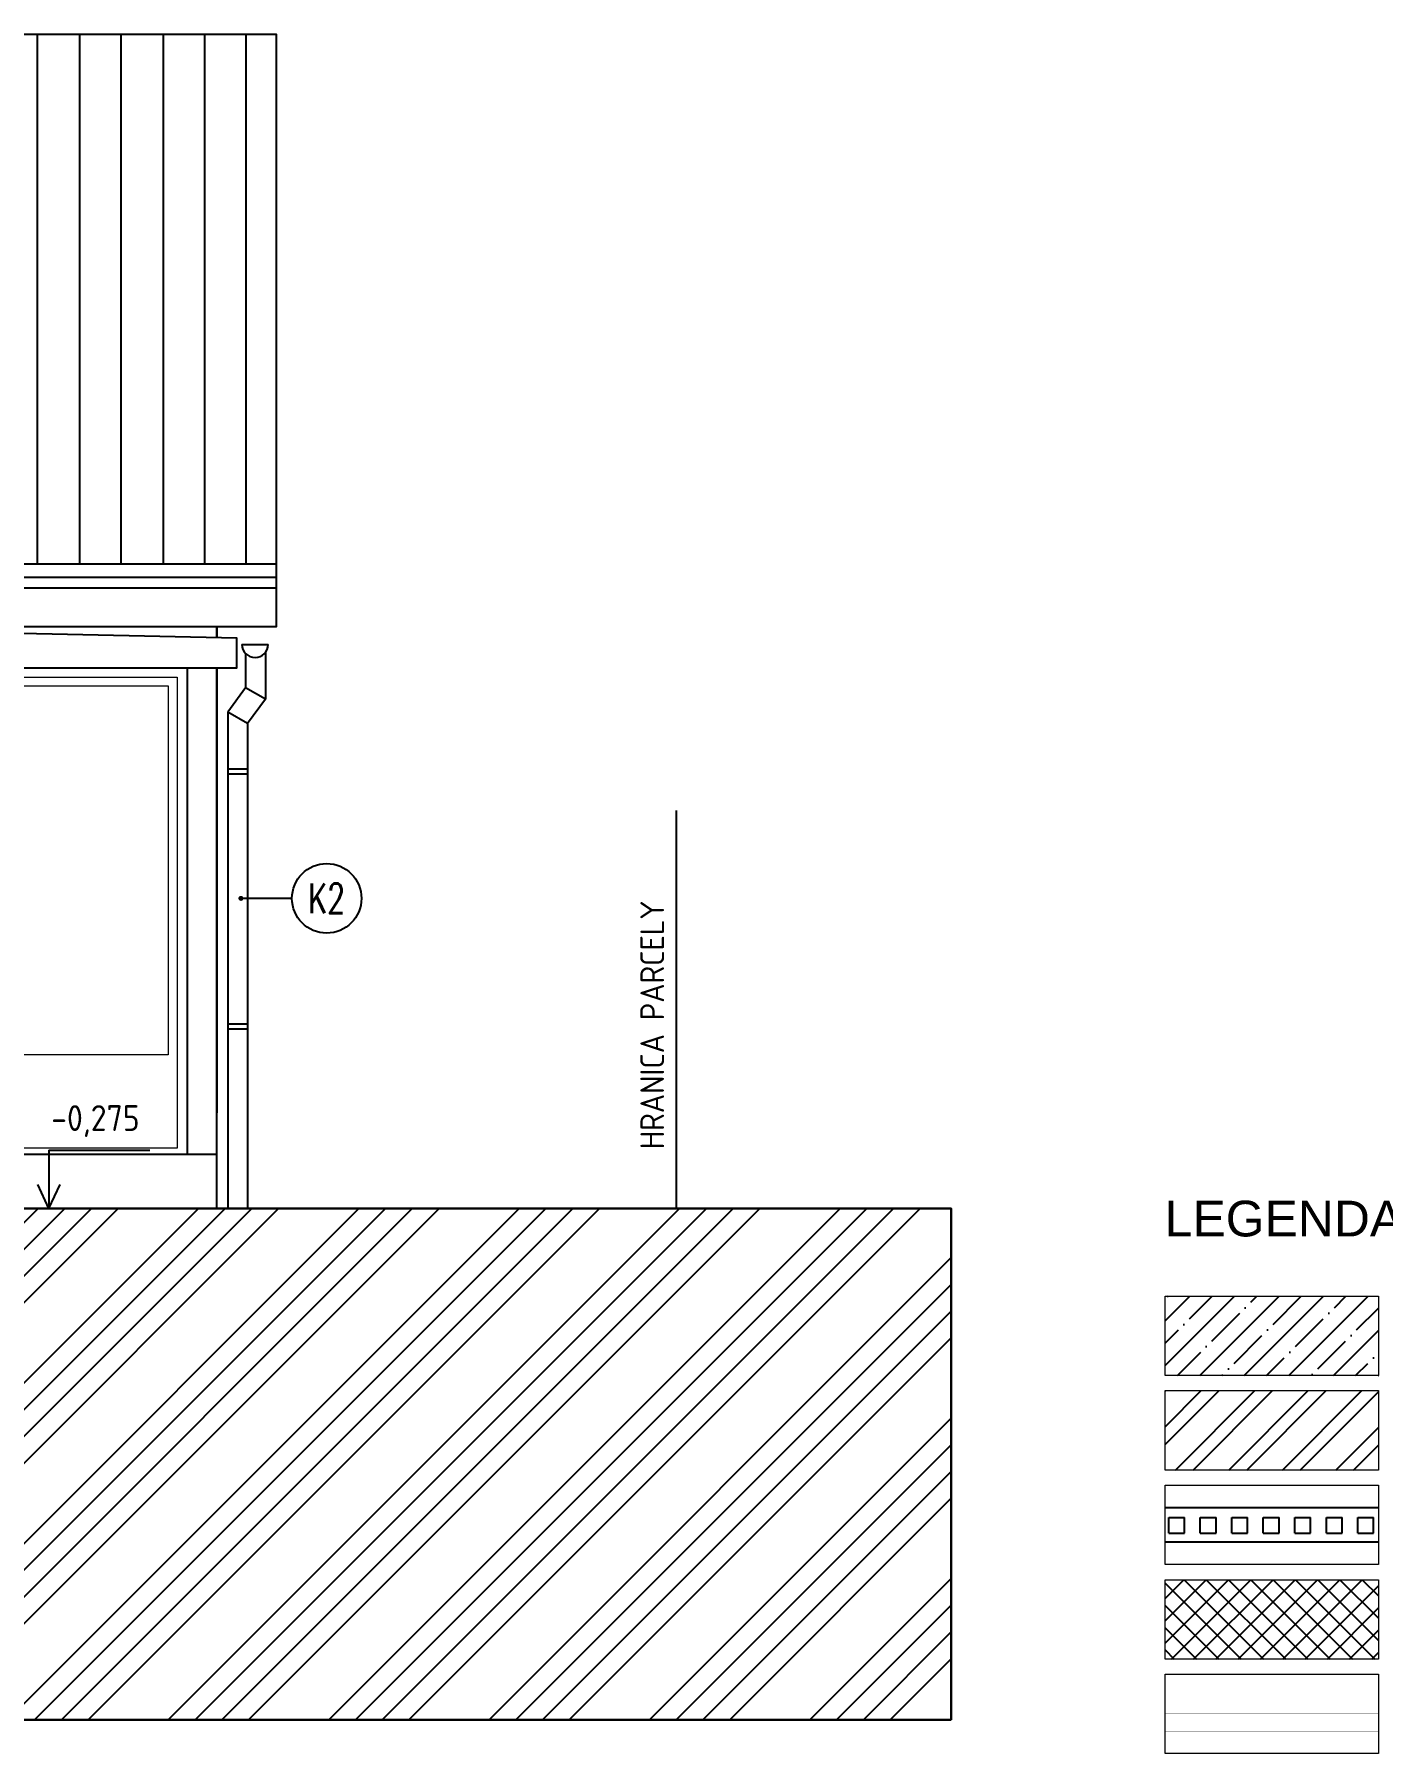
# Model space of a CAD drawing. Header units: millimetres. Extents: x 462666 to 1244237, y 2328025 to 3795663.
# Drawn here: x 1075714 to 1082507, y 2708829 to 2717491 of the extents above; entities that cross this region are included whole.
import ezdxf
from ezdxf.enums import TextEntityAlignment as Align
from ezdxf.lldxf.tags import DXFTag

# ---------------------------------------------------------------- set-up
doc = ezdxf.new("R2010")
doc.units = ezdxf.units.MM
for name, color, linetype in [('IZH_min_REZ', 6, 'BATTING'), ('MUR-POH', 64, 'Continuous'), ('MUR_POH', 64, 'Continuous'), ('MUR_REZ', 3, 'Continuous'), ('MUR_ZAK', 64, 'DASHED'), ('NAB_ZAR', 14, 'Continuous'), ('PLE_REZ', 200, 'Continuous'), ('PLO_LIN', 6, 'Continuous'), ('POP_100', 8, 'Continuous'), ('TXT_50', 50, 'Continuous'), ('TXT_50_MIESTN', 7, 'Continuous'), ('ZAK_DIM', 7, 'Continuous')]:
    doc.layers.add(name, color=color, linetype=linetype)
doc.layers.add('Srafy', color=8, linetype='Continuous', lineweight=5)
doc.styles.add('ISOCP.SHX', font='ISOCP.shx', dxfattribs={"height": 150})
doc.styles.add('ROMANS', font='arial.ttf', dxfattribs={"width": 0.85})
doc.styles.add('SIMPLEX.SHX', font='SIMPLEX.SHX', dxfattribs={"width": 0.7})
doc.linetypes.add('BATTING', pattern='A,0.00254,-2.54,[134,LTYPESHP.SHX,S=2.54,R=0,X=-2.54,Y=0],-5.08,[134,LTYPESHP.SHX,S=2.54,R=180,X=2.54,Y=0],-2.54', length=10.16254)
tags = doc.linetypes.add('DASHED', pattern=[0.75, 0.5, -0.25]).pattern_tags.tags
tags[6:7] = [DXFTag(74, 4), DXFTag(75, 0), DXFTag(340, '0'), DXFTag(46, 1.0), DXFTag(50, 0.0), DXFTag(44, 0.0), DXFTag(45, 0.0)]
tags[4:5] = [DXFTag(74, 4), DXFTag(75, 0), DXFTag(340, '0'), DXFTag(46, 1.0), DXFTag(50, 0.0), DXFTag(44, 0.0), DXFTag(45, 0.0)]

# ---------------------------------------------------------------- blocks, each defined once
blk = doc.blocks.new('KOTA_V_REZ')
for p, q in [((0, 293), (0, 0)), ((0, 293), (508.9, 293)), ((0, 0), (-56.6, 121.3)), ((0, 0), (56.6, 121.3))]:
    blk.add_line(p, q)
at = {"color": 7, "style": 'ISOCP.SHX'}
blk.add_attdef('±0.000', text='', height=120, dxfattribs=at).set_placement((210.4, 383.7), align=Align.MIDDLE_CENTER)

msp = doc.modelspace()

# ---------------------------------------------------------------- hatches: boundary and pattern name
at = {"layer": 'PLO_LIN'}
h = msp.add_hatch(dxfattribs=at)
h.set_pattern_fill('SQUARE', color=252, scale=25, style=0)
h.set_pattern_definition([(0, (1081429.88, 2709938.8), (0, 79.375), [79.375, -79.375]), (90, (1081429.88, 2709938.8), (-79.375, 5e-15), [79.375, -79.375])])
h.paths.add_polyline_path([(1082486.1, 2709896.4), (1082486.1, 2710066.4), (1081411.6, 2710066.4), (1081411.6, 2709896.4)])
h = msp.add_hatch(dxfattribs=at)
h.set_pattern_fill('NET', color=252, scale=25, angle=45, style=0)
h.set_pattern_definition([(45, (1181.54, -20629.31), (-56.1266008, 56.1266008), []), (135, (1181.54, -20629.31), (-56.1266008, -56.1266008), [])])
h.paths.add_polyline_path([(1082486.1, 2709305.1), (1082486.1, 2709705.1), (1081411.6, 2709705.1), (1081411.6, 2709305.1)])
at = {"layer": 'POP_100'}
h = msp.add_hatch(dxfattribs=at)
h.set_pattern_fill('ANSI34', color=8, scale=30, style=0)
h.paths.add_polyline_path([(1080333.6, 2708999.3), (1065375.8, 2708999.3), (1065375.8, 2711525.8), (1067287, 2711525.8), (1067287, 2711325.8), (1068787, 2711325.8), (1068787, 2710519.3), (1069237, 2710519.3), (1069237, 2711420.3), (1073567.4, 2711420.3), (1073567.4, 2710519.3), (1074017.4, 2710519.3), (1074017.4, 2711325.8), (1075517.4, 2711325.8), (1075517.4, 2711575.8), (1080333.6, 2711575.8)])
h = msp.add_hatch(dxfattribs=at)
h.set_pattern_fill('ANSI35', color=8, scale=25, style=0)
h.set_pattern_definition([(45, (1181.54, -17771.66), (-112.2532015, 112.2532015), []), (45, (1293.8, -17771.66), (-112.2532015, 112.2532015), [198.4375, -39.6875, 0, -39.6875])])
h.paths.add_polyline_path([(1082486.1, 2710733.9), (1082486.1, 2711133.9), (1081411.6, 2711133.9), (1081411.6, 2710733.9)])
h = msp.add_hatch(dxfattribs=at)
h.set_pattern_fill('ANSI32', color=8, scale=20, style=0)
h.set_pattern_definition([(45, (716.5, -3099.5), (-134.703842, 134.703842), []), (45, (806.3, -3099.5), (-134.703842, 134.703842), [])])
h.paths.add_polyline_path([(1082486.1, 2710257.7), (1082486.1, 2710657.7), (1081411.6, 2710657.7), (1081411.6, 2710257.7)])

# ---------------------------------------------------------------- linework, layer by layer
at = {"layer": 'IZH_min_REZ', "ltscale": 9, "const_width": 1}
msp.add_lwpolyline([(1081411.6, 2709028.8), (1082486.1, 2709028.8)], dxfattribs=at)
at = {"layer": 'MUR-POH', "color": 252}
for points in [[(1075727.4, 2717491.2), (1075727.4, 2714824.1)], [(1075940.7, 2717491.2), (1075940.7, 2714824.1)], [(1076149.3, 2717491.2), (1076149.3, 2714824.1)], [(1076362.6, 2717491.2), (1076362.6, 2714824.1)], [(1076571.1, 2717491.2), (1076571.1, 2714824.1)], [(1076779.7, 2717491.2), (1076779.7, 2714824.1)]]:
    msp.add_lwpolyline(points, dxfattribs=at)
at = {"layer": 'MUR_POH', "color": 3, "linetype": 'DASHED', "ltscale": 250, "flags": 128}
msp.add_lwpolyline([(1078949.6, 2711575.8), (1078949.6, 2713581.1)], dxfattribs=at)
at = {"layer": 'MUR_REZ'}
msp.add_lwpolyline([(1074017.4, 2714299.3), (1076733.7, 2714299.3), (1076733.7, 2714449.7), (1074017.4, 2714508.1)], dxfattribs=at)
at = {"layer": 'MUR_REZ', "flags": 128}
msp.add_lwpolyline([(1080333.6, 2711575.8), (1075517.4, 2711575.8), (1075519.7, 2711694.2), (1074017.4, 2711724.3)], dxfattribs=at)
at = {"layer": 'MUR_ZAK', "ltscale": 175, "flags": 128}
msp.add_lwpolyline([(1080333.6, 2708999.3), (1080333.6, 2711575.8), (1075517.4, 2711575.8), (1075517.4, 2711325.8), (1074017.4, 2711325.8), (1074017.4, 2710619.3), (1074017.4, 2710519.3), (1073617.4, 2710519.3), (1073567.4, 2710519.3), (1069237, 2710519.3), (1069187, 2710519.3), (1068787, 2710519.3), (1068787, 2710619.3), (1068787, 2711325.8), (1067287, 2711325.8), (1067287, 2711525.8), (1065375.8, 2711525.8), (1065375.8, 2708999.3)], close=True, dxfattribs=at)
at = {"layer": 'NAB_ZAR', "flags": 128}
for points in [[(1076633.7, 2714508.1), (1076633.7, 2714452.1)], [(1076633.7, 2714452.1), (1076633.7, 2714508.1)], [(1076483.7, 2714299.3), (1076483.7, 2711849.3), (1076633.7, 2711849.3), (1076633.7, 2714299.3)], [(1076633.7, 2714299.3), (1076633.7, 2712058.1)]]:
    msp.add_lwpolyline(points, dxfattribs=at)
at = {"layer": 'PLE_REZ', "linetype": 'Continuous'}
for p, q in [((1076778.4, 2714371.6), (1076778.4, 2714199.3)), ((1076878.4, 2714377.6), (1076878.4, 2714141.6)), ((1076778.4, 2714199.3), (1076688.1, 2714076)), ((1076878.4, 2714141.6), (1076778.4, 2714199.3)), ((1076878.4, 2714141.6), (1076788.1, 2714018.3)), ((1076688.1, 2714076), (1076688.1, 2711575.8)), ((1076788.1, 2714018.3), (1076688.1, 2714076)), ((1076788.1, 2714018.3), (1076788.1, 2711575.8)), ((1076788.1, 2713788.2), (1076688.1, 2713788.2)), ((1076788.1, 2713763.2), (1076688.1, 2713763.2)), ((1076788.1, 2712504.1), (1076688.1, 2712504.1)), ((1076788.1, 2712479.1), (1076688.1, 2712479.1))]:
    msp.add_line(p, q, dxfattribs=at)
at = {"layer": 'PLE_REZ', "linetype": 'Continuous', "flags": 128}
msp.add_lwpolyline([(1076759.5, 2714417.6), (1076892.1, 2714417.6)], dxfattribs=at)
at = {"layer": 'PLE_REZ', "linetype": 'Continuous'}
msp.add_arc((1076825.8, 2714417.9), 66.3, 180.30687, 359.69313, dxfattribs=at)
at = {"layer": 'PLO_LIN', "color": 252}
for points in [[(1074333.7, 2714508.1), (1076933.7, 2714508.1), (1076933.7, 2717491.2), (1071983.8, 2717491.2)], [(1074333.7, 2714508.1), (1076933.7, 2714508.1), (1076933.7, 2717491.2), (1071983.8, 2717491.2)], [(1074333.7, 2714508.1), (1076933.7, 2714508.1), (1076933.7, 2717491.2), (1071983.8, 2717491.2)], [(1074333.7, 2714824.1), (1076933.7, 2714824.1)], [(1074333.7, 2714756.4), (1076933.7, 2714756.4)], [(1074333.7, 2714702.2), (1076933.7, 2714702.2)], [(1082486.1, 2710066.4), (1081411.6, 2710066.4)], [(1081411.6, 2709896.4), (1082486.1, 2709896.4)]]:
    msp.add_lwpolyline(points, dxfattribs=at)
at = {"layer": 'PLO_LIN', "color": 1}
for points in [[(1074017.4, 2711849.3), (1076633.7, 2711849.3)], [(1076633.7, 2711575.8), (1076633.7, 2711849.3)]]:
    msp.add_lwpolyline(points, dxfattribs=at)
msp.add_lwpolyline([(1080333.6, 2708999.3), (1065375.8, 2708999.3), (1065375.8, 2711525.8), (1067287, 2711525.8), (1067287, 2711325.8), (1068787, 2711325.8), (1068787, 2710519.3), (1069237, 2710519.3), (1069237, 2711420.3), (1073567.4, 2711420.3), (1073567.4, 2710519.3), (1074017.4, 2710519.3), (1074017.4, 2711325.8), (1075517.4, 2711325.8), (1075517.4, 2711575.8), (1080333.6, 2711575.8)], close=True, dxfattribs=at)
at = {"layer": 'PLO_LIN', "color": 252, "const_width": 1, "flags": 128}
for points in [[(1081411.6, 2709118.8), (1082486.1, 2709118.8)], [(1081411.6, 2708938.8), (1082486.1, 2708938.8)]]:
    msp.add_lwpolyline(points, dxfattribs=at)
at = {"layer": 'Srafy', "flags": 128}
for points in [[(1076433.7, 2714253.3), (1076433.7, 2711879.3), (1075250.5, 2711879.3), (1075250.5, 2714253.3)], [(1076388.7, 2714208.3), (1076388.7, 2712349.3), (1075295.5, 2712349.3), (1075295.5, 2714208.3)]]:
    msp.add_lwpolyline(points, close=True, dxfattribs=at)
at = {"layer": 'Srafy'}
for points in [[(1081411.6, 2711133.9), (1082486.1, 2711133.9), (1082486.1, 2710733.9), (1081411.6, 2710733.9)], [(1081411.6, 2710657.7), (1082486.1, 2710657.7), (1082486.1, 2710257.7), (1081411.6, 2710257.7)], [(1081411.6, 2710181.4), (1082486.1, 2710181.4), (1082486.1, 2709781.4), (1081411.6, 2709781.4)], [(1081411.6, 2709705.1), (1082486.1, 2709705.1), (1082486.1, 2709305.1), (1081411.6, 2709305.1)], [(1081411.6, 2709228.8), (1082486.1, 2709228.8), (1082486.1, 2708828.8), (1081411.6, 2708828.8)]]:
    msp.add_lwpolyline(points, close=True, dxfattribs=at)
at = {"layer": 'TXT_50', "color": 252}
msp.add_line((1076754.7, 2713138), (1076754.7, 2713138), dxfattribs=at)
at = {"layer": 'TXT_50', "color": 252, "const_width": 12.3, "flags": 128}
msp.add_lwpolyline([(1076748.3, 2713138, 1), (1076761.1, 2713138, 1)], format="xyb", close=True, dxfattribs=at)
at = {"layer": 'TXT_50', "color": 252, "flags": 128}
msp.add_lwpolyline([(1077011.8, 2713138), (1076754.7, 2713138)], dxfattribs=at)
at = {"layer": 'TXT_50', "color": 252}
msp.add_circle((1077187.1, 2713138), 175.2, dxfattribs=at)

# ---------------------------------------------------------------- block references
at = {"layer": 'ZAK_DIM'}
ref = msp.add_blockref('KOTA_V_REZ', (1075787.5, 2711575.8), dxfattribs=at)
ref.add_attrib('±0.000', '-0,275', dxfattribs={"height": 130, "style": 'ISOCP.SHX'}).set_placement((1076021.7, 2712031.1), align=Align.MIDDLE_CENTER)

# ---------------------------------------------------------------- texts
at = {"color": 3, "insert": (1078827.2, 2712500.4), "char_height": 120, "attachment_point": 5, "rotation": 90, "style": 'ISOCP.SHX'}
msp.add_mtext('{HRANICA PARCELY}', dxfattribs=at)
at = {"layer": 'TXT_50', "color": 252, "style": 'SIMPLEX.SHX', "width": 0.7}
msp.add_text('K2', height=150, dxfattribs=at).set_placement((1077187.1, 2713138), align=Align.MIDDLE_CENTER)
at = {"layer": 'TXT_50_MIESTN', "style": 'ROMANS'}
msp.add_text('LEGENDA MATERIÁLOV:', height=180, dxfattribs=at).set_placement((1081409.1, 2711434.7))

doc.saveas('drawing.dxf')
